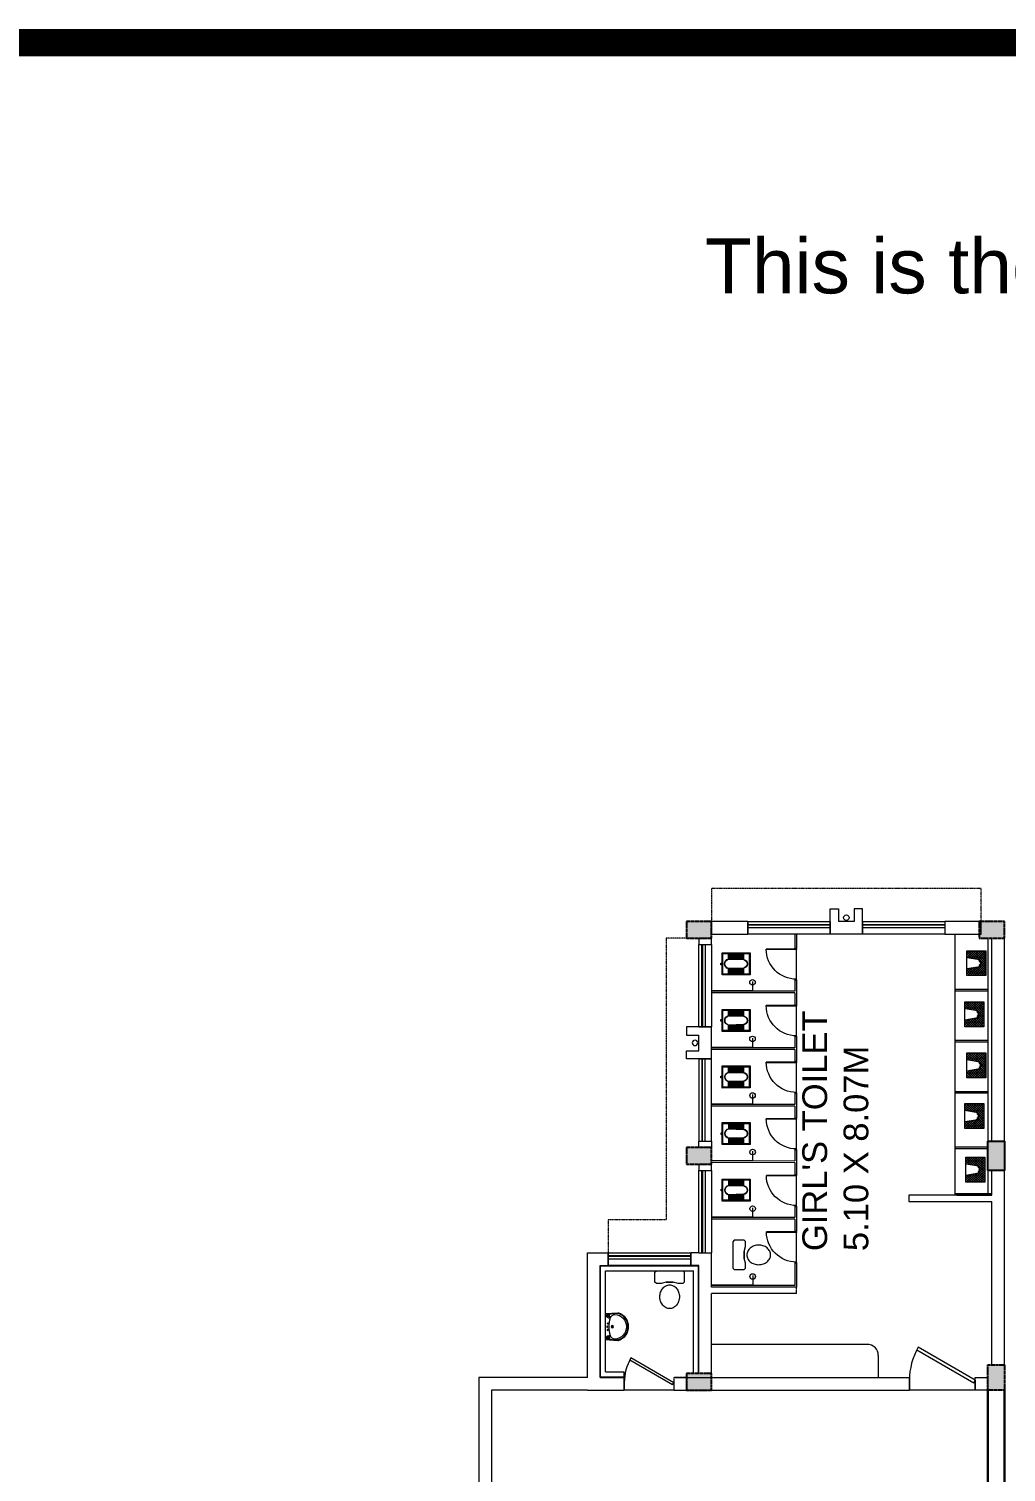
# Model space of a CAD drawing. Header units: inches. Extents: x 719368 to 6315912, y -2624014 to 446967.
# Drawn here: x 6043780 to 6061570, y -2136711 to -2110434 of the extents above; entities that cross this region are included whole.
import ezdxf
from ezdxf.lldxf.tags import DXFTag

# ---------------------------------------------------------------- set-up
doc = ezdxf.new("R2010")
doc.units = ezdxf.units.IN
doc.header["$LTSCALE"] = 20
doc.header["$MEASUREMENT"] = 0
doc.linetypes.add('CENTER2', pattern=[1.125, 0.75, -0.125, 0.125, -0.125])
doc.linetypes.add('DASHED2', pattern=[0.375, 0.25, -0.125])
doc.layers.get('0').update_dxf_attribs({"color": 51, "lineweight": 30})
for name, color, linetype, lineweight in [('COL HATCH', 254, 'Continuous', 5), ('COLUMN', 2, 'Continuous', 25), ('CUBICAL TOILET', 160, 'Continuous', 9), ('DOOR', 43, 'Continuous', 13), ('FIXTURE', 15, 'DASHDOT', 9), ('PROJ.', 30, 'DASHED2', 13), ('Railing', 34, 'Continuous', 20), ('Text', 7, 'Continuous', 15), ('Ventilator', 6, 'DASHED', 20), ('WALL', 1, 'Continuous', 18), ('Window-Wall', 7, 'Continuous', 20)]:
    doc.layers.add(name, color=color, linetype=linetype, lineweight=lineweight)
doc.layers.add('expension joint', color=248, linetype='Continuous')
doc.styles.add('BOLD', font='arial.ttf')
doc.styles.add('L120', font='simplex.shx', dxfattribs={"height": 1})
tags = doc.linetypes.add('DASHDOT', pattern=[1, 0.5, -0.25, 0, -0.25]).pattern_tags.tags
tags[10:11] = [DXFTag(74, 4), DXFTag(75, 0), DXFTag(340, '0'), DXFTag(46, 1.0), DXFTag(50, 0.0), DXFTag(44, 0.0), DXFTag(45, 0.0)]
tags[8:9] = [DXFTag(74, 4), DXFTag(75, 0), DXFTag(340, '0'), DXFTag(46, 1.0), DXFTag(50, 0.0), DXFTag(44, 0.0), DXFTag(45, 0.0)]
tags[6:7] = [DXFTag(74, 4), DXFTag(75, 0), DXFTag(340, '0'), DXFTag(46, 1.0), DXFTag(50, 0.0), DXFTag(44, 0.0), DXFTag(45, 0.0)]
tags[4:5] = [DXFTag(74, 4), DXFTag(75, 0), DXFTag(340, '0'), DXFTag(46, 1.0), DXFTag(50, 0.0), DXFTag(44, 0.0), DXFTag(45, 0.0)]
tags = doc.linetypes.add('DASHED', pattern=[0.75, 0.5, -0.25]).pattern_tags.tags
tags[6:7] = [DXFTag(74, 4), DXFTag(75, 0), DXFTag(340, '0'), DXFTag(46, 1.0), DXFTag(50, 0.0), DXFTag(44, 0.0), DXFTag(45, 0.0)]
tags[4:5] = [DXFTag(74, 4), DXFTag(75, 0), DXFTag(340, '0'), DXFTag(46, 1.0), DXFTag(50, 0.0), DXFTag(44, 0.0), DXFTag(45, 0.0)]

# ---------------------------------------------------------------- blocks, each defined once
blk = doc.blocks.new('*U81')
for p, q in [((0, 0), (0, 6)), ((40, 0), (40, 6))]:
    blk.add_line(p, q)
blk.add_lwpolyline([(0, 0), (34.64, -20), (35.52, -18.48), (0.88, 1.52)], close=True)
blk.add_arc((0, 0), 40, 330, 360)
blk = doc.blocks.new('New Doors')
at = {"layer": 'DOOR'}
blk.add_line((0, 0.18), (1.199, 0.18), dxfattribs=at)
at = {"layer": 'DOOR', "xscale": 0.0299845412869386, "yscale": 0.0299845412869386, "zscale": 0.0299845412869386}
blk.add_blockref('*U81', (0, 0), dxfattribs=at)
blk = doc.blocks.new('New Shaft')
at = {"layer": 'FIXTURE'}
blk.add_circle((0.327, -0.302), 0.05, dxfattribs=at)
at = {"layer": 'WALL'}
for p, q in [((0.035, 0), (0.62, 0)), ((0.035, 0), (0.035, -0.46)), ((0.185, -0.46), (0.185, -0.23)), ((0.185, -0.23), (0.47, -0.23)), ((0.47, -0.46), (0.47, -0.23)), ((0.62, 0), (0.62, -0.46)), ((0.035, -0.46), (0.185, -0.46)), ((0.62, -0.46), (0.47, -0.46))]:
    blk.add_line(p, q, dxfattribs=at)
blk = doc.blocks.new('VENTILATOR')
at = {"layer": 'Ventilator', "ltscale": 0.02}
for p, q in [((-0.18, -1.5), (-0.18, 0)), ((-0.165, 0), (-0.165, -1.5))]:
    blk.add_line(p, q, dxfattribs=at)
at = {"layer": 'Window-Wall'}
for p, q in [((-0.23, 0), (0, 0)), ((-0.23, -1.5), (-0.23, 0)), ((-0.115, 0), (-0.115, -1.5)), ((0, 0), (0, -1.5)), ((-0.23, -1.5), (0, -1.5))]:
    blk.add_line(p, q, dxfattribs=at)
blk = doc.blocks.new('RH 1200')
for p, q in [((21, 0), (21, 43.3)), ((21.7, 0), (21.7, 43.3)), ((-21.7, 0), (21.7, 0)), ((21.7, 0), (21, 0))]:
    blk.add_line(p, q)
at = {"extrusion": (0, 0, -1)}
blk.add_ellipse((21.7, 0), major_axis=(-30.6, 30.6), ratio=1, start_param=5.497787, end_param=7.068583, dxfattribs=at)
blk = doc.blocks.new('GHH')
at = {"layer": 'DOOR', "ltscale": 20}
blk.add_line((3289.697, -299.103), (3289.697, -299.853), dxfattribs=at)
at = {"layer": 'DOOR', "ltscale": 20, "xscale": 0.015874999996413, "yscale": 0.015874999996413, "zscale": 0.015874999996413, "rotation": 270}
blk.add_blockref('RH 1200', (3289.697, -299.479), dxfattribs=at)
blk = doc.blocks.new('RSA CL6')
for p, q in [((5.5, 3.5), (5.5, 7.3)), ((5.9, 3.5), (5.9, 7.3)), ((6.3, 3.5), (6.3, 7.3)), ((6.7, 3.4), (6.7, 7.3)), ((7.1, 3.4), (7.1, 7.3)), ((7.5, 3.4), (7.5, 7.3)), ((7.9, 3.4), (7.9, 7.3)), ((8.3, 3.4), (8.3, 7.3)), ((8.7, 3.4), (8.7, 7.3)), ((9.1, 3.4), (9.1, 7.3)), ((9.4, 3.4), (9.4, 7.3)), ((9.8, 3.4), (9.8, 7.3)), ((10.2, 3.4), (10.2, 7.3)), ((10.6, 3.4), (10.6, 7.3)), ((11, 3.3), (11, 7.3)), ((11.4, 3.3), (11.4, 7.3)), ((11.8, 3.3), (11.8, 7.3)), ((12.2, 3.3), (12.2, 7.3)), ((12.6, 3.3), (12.6, 7.3)), ((13, 3.3), (13, 7.3)), ((13.4, 3.3), (13.4, 7.3)), ((13.8, 3.3), (13.8, 7.3)), ((14.2, 3.3), (14.2, 7.3)), ((14.6, 3.3), (14.6, 7.3)), ((15, 3.2), (15, 7.3)), ((15.4, 3.2), (15.4, 7.3)), ((15.7, 3.2), (15.7, 7.3)), ((16.1, 3.2), (16.1, 7.3)), ((16.1, 7.3), (16.1, 3.2)), ((5.5, -7.3), (5.5, -3.5)), ((5.9, -7.3), (5.9, -3.5)), ((6.3, -7.3), (6.3, -3.4)), ((6.7, -7.3), (6.7, -3.4)), ((7.1, -7.3), (7.1, -3.4)), ((7.5, -7.3), (7.5, -3.4)), ((7.9, -7.3), (7.9, -3.4)), ((8.3, -7.3), (8.3, -3.4)), ((8.7, -7.3), (8.7, -3.4)), ((9.1, -7.3), (9.1, -3.4)), ((9.4, -7.3), (9.4, -3.4)), ((9.8, -7.3), (9.8, -3.3)), ((10.2, -7.3), (10.2, -3.3)), ((10.6, -7.3), (10.6, -3.3)), ((11, -7.3), (11, -3.3)), ((11.4, -7.3), (11.4, -3.3)), ((11.8, -7.3), (11.8, -3.3)), ((12.2, -7.3), (12.2, -3.3)), ((12.6, -7.3), (12.6, -3.3)), ((13, -7.3), (13, -3.3)), ((13.4, -7.3), (13.4, -3.2)), ((13.8, -7.3), (13.8, -3.2)), ((14.2, -7.3), (14.2, -3.2)), ((14.6, -7.3), (14.6, -3.2)), ((15, -7.3), (15, -3.2)), ((15.4, -7.3), (15.4, -3.2)), ((15.7, -7.3), (15.7, -3.2)), ((16.1, -3.2), (16.1, -7.3)), ((16.1, -7.3), (16.1, -3.2))]:
    blk.add_line(p, q)
blk.add_lwpolyline([(0.8, -0.6), (0, -0.6), (0, 0.6), (0.8, 0.6)])
for points in [[(0.8, 7.9), (20.9, 7.9), (20.9, -7.9), (0.8, -7.9)], [(1.4, 7.3), (20.3, 7.3), (20.3, -7.3), (1.4, -7.3)]]:
    blk.add_lwpolyline(points, close=True)
for points in [[(5.5, 3.5), (16.1, 3.2, -0.899983), (16.1, -3.2), (5.5, -3.5, -0.799392)], [(5.5, 3.3), (16.1, 3, -0.897689), (16.1, -3), (5.6, -3.3, -0.793494), (5.5, 3.3)]]:
    blk.add_lwpolyline(points, format="xyb", close=True)
blk = doc.blocks.new('ENGLISH SHEET')
at = {"layer": 'FIXTURE'}
for p, q in [((4663.798, 251.204), (4663.773, 251.179)), ((4663.773, 251.179), (4663.773, 250.696)), ((4663.976, 251.204), (4663.798, 251.204)), ((4664.002, 251.179), (4663.976, 251.204)), ((4663.976, 251.001), (4664.002, 251.09)), ((4663.976, 250.874), (4663.976, 251.001)), ((4663.976, 251.001), (4663.976, 250.874)), ((4664.002, 251.09), (4664.002, 251.179)), ((4663.773, 250.696), (4663.798, 250.67)), ((4664.002, 250.785), (4663.976, 250.874)), ((4663.976, 250.67), (4664.002, 250.696)), ((4664.002, 250.696), (4664.002, 250.785)), ((4663.798, 250.67), (4663.976, 250.67))]:
    blk.add_line(p, q, dxfattribs=at)
blk.add_lwpolyline([(4664.459, 250.937, 0.117036), (4664.443, 251.003, 0.104338), (4664.396, 251.063, 0.09029), (4664.321, 251.105, 0.09898), (4664.243, 251.115, 0.08237), (4664.159, 251.101, 0.09029), (4664.09, 251.063, 0.104338), (4664.043, 251.003, 0.117036), (4664.027, 250.937, 0.117036), (4664.043, 250.871, 0.104338), (4664.09, 250.811, 0.09029), (4664.159, 250.773, 0.08237), (4664.243, 250.759, 0.08237), (4664.327, 250.773, 0.09029), (4664.396, 250.811, 0.104338), (4664.443, 250.871, 0.117036)], format="xyb", close=True, dxfattribs=at)
blk = doc.blocks.new('RSA BASIN 9')
for points in [[(-0.1, -16.2, 0.340881), (10, -9, 0.074195), (10.1, -8.9), (9.5, 0), (-9.5, 0), (-10, -8.8, 0.082611), (-10, -9.2, 0.330812), (-0.1, -16.2)], [(0, -15, 0.391482), (8.9, -6.7, 0.252869), (6.5, -3.5, 0.087242), (0, -2.5, 0.079484), (-6.5, -3.5, 0.2542), (-8.8, -6.7, 0.39026), (0, -15)], [(-8.6, -2, -0.907437), (-8.4, -1.8), (-7.5, -2.6, -0.907437), (-7.6, -2.7)], [(-8.2, -1.6, -0.907437), (-8.1, -1.5), (-7.1, -2.3, -0.907437), (-7.3, -2.4)], [(-7.8, -1.3, -0.907437), (-7.7, -1.2), (-6.8, -1.9, -0.907437), (-6.9, -2.1)], [(7.8, -1.3, 0.907437), (7.7, -1.2), (6.8, -1.9, 0.907437), (6.9, -2.1)], [(8.2, -1.6, 0.907437), (8.1, -1.5), (7.1, -2.3, 0.907437), (7.3, -2.4)], [(8.6, -2, 0.907437), (8.4, -1.8), (7.5, -2.6, 0.907437), (7.6, -2.7)]]:
    blk.add_lwpolyline(points, format="xyb", close=True)
for points in [[(-5.9, -3.3), (-6.2, -3, -0.183787), (-6.2, -2.7, 0.126662), (-6.2, -2.4), (-6.6, -1.4, 0.35453), (-7.1, -1), (-8.7, -1, 0.414214), (-9.1, -1.4), (-9.6, -9.1, 0.329849), (-0.1, -15.8, 0.338736), (9.6, -8.9, 0.075632), (9.7, -8.8), (9.1, -1.4, 0.414214), (8.7, -1), (7.1, -1, 0.35453), (6.6, -1.4), (6.2, -2.4, 0.126662), (6.2, -2.7, -0.183787), (6.2, -3), (5.9, -3.3)], [(-6.2, -3.4), (-6.2, -3.3, 0.220542), (-6.5, -3.1), (-8.7, -2.8, -0.361119), (-9.2, -2.3)], [(6.2, -3.4), (6.2, -3.3, -0.220542), (6.5, -3.1), (8.7, -2.8, 0.358803), (9.2, -2.3, 0.358803)]]:
    blk.add_lwpolyline(points, format="xyb")
for centre, radius in [((-2.3, -1.6), 0.399), ((0, -4.8), 0.771), ((0, -4.8), 0.602), ((0, -1.2), 0.399), ((2.3, -1.5), 0.399)]:
    blk.add_circle(centre, radius)
blk = doc.blocks.new('*X5')
at = {"color": 0}
for p, q in [((705, 323), (943, 561)), ((705, 365), (900, 561)), ((705, 408), (858, 561)), ((705, 450), (815, 561)), ((705, 493), (773, 561)), ((705, 535), (730, 561)), ((848, 383), (705, 526)), ((854, 419), (712, 561)), ((866, 449), (755, 561)), ((888, 469), (797, 561)), ((921, 479), (839, 561)), ((1145, 298), (882, 561)), ((899, 474), (985, 561)), ((1145, 340), (924, 561)), ((944, 477), (1027, 561)), ((1145, 383), (967, 561)), ((971, 462), (1070, 561)), ((990, 438), (1112, 561)), ((998, 404), (1145, 551)), ((1145, 425), (1009, 561)), ((1145, 467), (1051, 561)), ((1145, 510), (1094, 561)), ((1145, 552), (1136, 561)), ((842, 346), (705, 483)), ((835, 310), (705, 441)), ((705, 280), (858, 434)), ((829, 274), (705, 398)), ((705, 238), (847, 381)), ((823, 237), (705, 356)), ((798, 221), (705, 314)), ((755, 221), (705, 271)), ((730, 221), (839, 330)), ((772, 221), (830, 279)), ((1145, 255), (999, 401)), ((1004, 368), (1145, 508)), ((1137, 221), (1007, 350)), ((1011, 332), (1145, 466)), ((1095, 221), (1016, 299)), ((1017, 295), (1145, 423)), ((1023, 259), (1145, 381)), ((1029, 223), (1145, 339)), ((1069, 221), (1145, 296)), ((713, 221), (705, 229)), ((815, 221), (822, 228)), ((1052, 221), (1024, 248)), ((1112, 221), (1145, 254))]:
    blk.add_line(p, q, dxfattribs=at)
blk = doc.blocks.new('RSA CL7')
blk.add_lwpolyline([(8.9, 0), (-8.9, 0), (-8.9, -13.8), (-3.9, -13.8), (3.9, -13.8), (8.9, -13.8)], close=True)
blk.add_lwpolyline([(-4.1, -13.6), (-2.8, -5.7, -0.835943), (2.8, -5.8), (4.1, -13.6), (8.7, -13.6), (8.7, -0.2), (-8.7, -0.2), (-8.7, -13.6)], format="xyb", close=True)
blk.add_lwpolyline([(-3.9, -13.8), (-2.6, -5.8, -0.835548), (2.6, -5.8), (3.9, -13.8)], format="xyb")
for centre, start, end in [((-1.4, -4.1), 207.2135, 40.9564), ((0, -3.6), 185.8999, 355.8249), ((1.5, -4.1), 140.9962, 329.3468)]:
    blk.add_arc(centre, 0.493, start, end)
at = {"xscale": 0.0393714285714286, "yscale": 0.0393714285714286, "zscale": 0.0393714285714286}
blk.add_blockref('*X5', (-36.4, -22.3), dxfattribs=at)

msp = doc.modelspace()

# ---------------------------------------------------------------- hatches: boundary and pattern name
at = {"layer": 'COL HATCH', "linetype": 'CENTER2'}
h = msp.add_hatch(color=3, dxfattribs=at)
h.dxf.hatch_style = 1
h.paths.add_polyline_path([(6056209.0474, -2126987.7284), (6056209.0474, -2126687.7284), (6055749.0474, -2126687.7284), (6055749.0474, -2126987.7284)])
h = msp.add_hatch(color=3, dxfattribs=at)
h.dxf.hatch_style = 1
h.paths.add_polyline_path([(6061538.9477, -2126987.691), (6061538.9477, -2126687.691), (6061078.9477, -2126687.691), (6061078.9477, -2126987.691)])
h = msp.add_hatch(color=3, dxfattribs=at)
h.dxf.hatch_style = 1
h.paths.add_polyline_path([(6056209.0474, -2131102.7284), (6056209.0474, -2130802.7284), (6055749.0474, -2130802.7284), (6055749.0474, -2131102.7284)])
at = {"layer": 'COL HATCH'}
h = msp.add_hatch(color=3, dxfattribs=at)
h.dxf.hatch_style = 1
h.paths.add_polyline_path([(6061538.9477, -2131217.691), (6061238.9477, -2131217.691), (6061238.9477, -2130687.691), (6061538.9477, -2130687.691)])
at = {"layer": 'COL HATCH', "linetype": 'CENTER2'}
h = msp.add_hatch(color=3, dxfattribs=at)
h.dxf.hatch_style = 1
h.paths.add_polyline_path([(6061238.9477, -2134757.691), (6061538.9477, -2134757.691), (6061538.9477, -2135217.691), (6061238.9477, -2135217.691)])
h = msp.add_hatch(color=3, dxfattribs=at)
h.dxf.hatch_style = 1
h.paths.add_polyline_path([(6056209.0474, -2135217.7284), (6056209.0474, -2134917.7284), (6055749.0474, -2134917.7284), (6055749.0474, -2135217.7284)])

# ---------------------------------------------------------------- linework, layer by layer
at = {"color": 0}
for p, q in [((6061238.9477, -2135217.691), (6061238.9477, -2138567.691)), ((6061538.9477, -2135217.691), (6061538.9477, -2138567.691))]:
    msp.add_line(p, q, dxfattribs=at)
at = {"color": 2, "const_width": 500}
msp.add_lwpolyline([(6163985.6268, -2162738.4634), (5919146.0467, -2162738.4634), (5919146.0467, -2110683.5862), (6163985.6268, -2110683.5862)], close=True, dxfattribs=at)
at = {"layer": 'COLUMN', "color": 3}
for p, q in [((6061238.9477, -2131217.691), (6061238.9477, -2130687.691)), ((6061238.9477, -2130687.691), (6061538.9477, -2130687.691)), ((6061538.9477, -2130687.691), (6061538.9477, -2131217.691)), ((6061538.9477, -2131217.691), (6061238.9477, -2131217.691))]:
    msp.add_line(p, q, dxfattribs=at)
at = {"layer": 'COLUMN', "color": 3, "linetype": 'CENTER2'}
for points in [[(6056209.0474, -2126987.7284), (6056209.0474, -2126687.7284), (6055749.0474, -2126687.7284), (6055749.0474, -2126987.7284), (6056209.0474, -2126987.7284)], [(6061538.9477, -2126987.691), (6061538.9477, -2126687.691), (6061078.9477, -2126687.691), (6061078.9477, -2126987.691), (6061538.9477, -2126987.691)], [(6056209.0474, -2131102.7284), (6056209.0474, -2130802.7284), (6055749.0474, -2130802.7284), (6055749.0474, -2131102.7284), (6056209.0474, -2131102.7284)], [(6061238.9477, -2134757.691), (6061538.9477, -2134757.691), (6061538.9477, -2135217.691), (6061238.9477, -2135217.691), (6061238.9477, -2134757.691)], [(6056209.0474, -2135217.7284), (6056209.0474, -2134917.7284), (6055749.0474, -2134917.7284), (6055749.0474, -2135217.7284), (6056209.0474, -2135217.7284)]]:
    msp.add_lwpolyline(points, dxfattribs=at)
at = {"layer": 'CUBICAL TOILET'}
for p, q in [((6057722.38, -2126920.7052), (6057722.5457, -2127176.415)), ((6057752.38, -2126920.6858), (6057752.5457, -2127176.3956)), ((6057722.5457, -2127176.415), (6057752.5457, -2127176.3956)), ((6057752.9148, -2127746.0282), (6057722.9148, -2127746.0477)), ((6057722.9148, -2127746.0477), (6057723.0507, -2127955.705)), ((6057752.9148, -2127746.0282), (6057753.0701, -2127985.6855)), ((6057723.0507, -2127955.705), (6056203.051, -2127956.6899)), ((6057723.0701, -2127985.705), (6056203.0704, -2127986.6899)), ((6057723.0701, -2127985.705), (6057723.2131, -2128206.4148)), ((6057723.2131, -2128206.4148), (6057753.2131, -2128206.3954)), ((6057753.0701, -2127985.6855), (6057753.2131, -2128206.3954)), ((6057723.7181, -2128985.7048), (6056209.0474, -2128986.6862)), ((6057753.5822, -2128776.028), (6057723.5823, -2128776.0474)), ((6057723.5823, -2128776.0474), (6057723.7181, -2128985.7048)), ((6057753.5822, -2128776.028), (6057753.7375, -2129015.6853)), ((6057723.7375, -2129015.7048), (6056209.0474, -2129016.6862)), ((6057723.7375, -2129015.7048), (6057723.8806, -2129236.4146)), ((6057723.8806, -2129236.4146), (6057753.8806, -2129236.3951)), ((6057753.7375, -2129015.6853), (6057753.8806, -2129236.3951)), ((6057724.3855, -2130015.7046), (6056204.3858, -2130016.6895)), ((6057724.405, -2130045.7045), (6056204.4053, -2130046.6895)), ((6057754.2497, -2129806.0278), (6057724.2497, -2129806.0472)), ((6057724.2497, -2129806.0472), (6057724.3855, -2130015.7046)), ((6057724.405, -2130045.7045), (6057724.548, -2130266.4144)), ((6057754.2497, -2129806.0278), (6057754.405, -2130045.6851)), ((6057754.405, -2130045.6851), (6057754.548, -2130266.3949)), ((6057724.548, -2130266.4144), (6057754.548, -2130266.3949)), ((6057754.9171, -2130836.0276), (6057724.9171, -2130836.047)), ((6057724.9171, -2130836.047), (6057725.0529, -2131045.7043)), ((6057754.9171, -2130836.0276), (6057755.0724, -2131075.6849)), ((6057725.0529, -2131045.7043), (6056208.7914, -2131046.6868)), ((6057725.0724, -2131075.7043), (6056208.8109, -2131076.6868)), ((6057725.0724, -2131075.7043), (6057725.2154, -2131296.4141)), ((6057755.0724, -2131075.6849), (6057755.2154, -2131296.3947)), ((6057725.2154, -2131296.4141), (6057755.2154, -2131296.3947)), ((6057755.5845, -2131866.0274), (6057725.5845, -2131866.0468)), ((6057725.5845, -2131866.0468), (6057725.7203, -2132075.7041)), ((6057755.5845, -2131866.0274), (6057755.7398, -2132105.6847)), ((6057725.7203, -2132075.7041), (6056205.7207, -2132076.689)), ((6057725.7398, -2132105.7041), (6056205.7401, -2132106.689)), ((6057725.7398, -2132105.7041), (6057725.8828, -2132326.4139)), ((6057755.7398, -2132105.6847), (6057755.8828, -2132326.3945)), ((6057725.8828, -2132326.4139), (6057755.8828, -2132326.3945)), ((6057756.2519, -2132896.0271), (6057726.2519, -2132896.0466)), ((6057726.2519, -2132896.0466), (6057726.5206, -2133310.7039)), ((6057756.2519, -2132896.0271), (6057756.54, -2133340.6844)), ((6057726.5206, -2133310.7039), (6056206.5209, -2133311.6888)), ((6057756.54, -2133340.6844), (6056208.8387, -2133341.6873))]:
    msp.add_line(p, q, dxfattribs=at)
at = {"layer": 'expension joint'}
msp.add_line((6061538.9477, -2135217.691), (6061538.9477, -2138567.691), dxfattribs=at)
at = {"layer": 'FIXTURE'}
for p, q in [((6060638.9477, -2126917.8847), (6060638.9477, -2131667.8847)), ((6061238.9477, -2126987.8847), (6061238.9477, -2130687.691)), ((6060637.8893, -2127917.8847), (6061237.8893, -2127917.8847)), ((6060637.8893, -2127947.8847), (6061237.8893, -2127947.8847)), ((6060638.9477, -2128847.8847), (6061238.9477, -2128847.8847)), ((6060638.9477, -2128877.8847), (6061238.9477, -2128877.8847)), ((6060638.5949, -2129777.8847), (6061238.5949, -2129777.8847)), ((6060638.5949, -2129807.8847), (6061238.5949, -2129807.8847)), ((6060638.6466, -2130787.712), (6061237.9129, -2130787.712)), ((6060638.6466, -2130817.712), (6061238.9477, -2130817.712)), ((6061274.0485, -2130787.712), (6061274.7822, -2130787.712)), ((6061238.9477, -2131217.691), (6061238.9477, -2131637.8847)), ((6060638.5949, -2131637.8847), (6061308.9477, -2131637.8847)), ((6060675.0832, -2131667.8847), (6061308.9477, -2131667.8847)), ((6059039.8207, -2134385.331), (6056209.0474, -2134385.331)), ((6059243.6876, -2134585.164), (6059243.6702, -2134987.8595))]:
    msp.add_line(p, q, dxfattribs=at)
at = {"layer": 'FIXTURE', "ltscale": 0.05}
for p, q in [((6056203.043, -2127944.2644), (6056953.0428, -2127943.7784)), ((6056952.9354, -2127777.937), (6056953.0428, -2127943.7784)), ((6056209.0474, -2128974.2607), (6056953.7103, -2128973.7782)), ((6056953.6028, -2128807.9367), (6056953.7103, -2128973.7782)), ((6056204.3778, -2130004.2639), (6056954.3777, -2130003.7779)), ((6056954.2702, -2129837.9365), (6056954.3777, -2130003.7779)), ((6056208.7834, -2131034.2613), (6056955.0451, -2131033.7777)), ((6056954.9376, -2130867.9363), (6056955.0451, -2131033.7777)), ((6056205.7126, -2132064.2635), (6056955.7125, -2132063.7775)), ((6056955.605, -2131897.9361), (6056955.7125, -2132063.7775)), ((6056956.4053, -2133132.9358), (6056956.5127, -2133298.7772)), ((6056206.5129, -2133299.2632), (6056956.5127, -2133298.7772))]:
    msp.add_line(p, q, dxfattribs=at)
for centre in [(6056952.9456, -2127793.7784), (6056953.6131, -2128823.7782), (6056954.2805, -2129853.778), (6056954.9479, -2130883.7778), (6056955.6153, -2131913.7775), (6056956.4155, -2133148.7773)]:
    msp.add_circle(centre, 50, dxfattribs=at)
at = {"layer": 'FIXTURE'}
msp.add_arc((6059043.6876, -2134585.2936), 200, 0.03712623, 91.10787028, dxfattribs=at)
at = {"layer": 'PROJ.'}
for p, q in [((6061113.9476, -2126087.7364), (6056209.0474, -2126087.7364)), ((6056209.0474, -2126087.7364), (6056209.0474, -2126687.7364)), ((6061113.9476, -2126687.7364), (6061113.9476, -2126087.7364)), ((6055379.0474, -2126987.7284), (6055379.0474, -2132117.7283)), ((6055379.0474, -2132117.7283), (6054328.5911, -2132117.7283)), ((6054328.5911, -2132117.7283), (6054328.5911, -2132717.7283))]:
    msp.add_line(p, q, dxfattribs=at)
at = {"layer": 'PROJ.', "ltscale": 0.05}
msp.add_line((6055979.0474, -2126987.7284), (6055379.0474, -2126987.7284), dxfattribs=at)
at = {"layer": 'Railing'}
for p, q in [((6054188.1347, -2134977.7284), (6054188.1347, -2132957.7283)), ((6054188.1347, -2132957.7283), (6055969.0474, -2132957.7283)), ((6054278.1347, -2134887.7284), (6054278.1347, -2133047.7283)), ((6054278.1347, -2133047.7283), (6055879.0474, -2133047.7283)), ((6055879.0474, -2134917.7284), (6055879.0474, -2133047.7283)), ((6055969.0474, -2134917.7284), (6055969.0474, -2132957.7283)), ((6054188.1347, -2134977.7284), (6054619.0474, -2134977.7284)), ((6054278.1347, -2134887.7284), (6054619.0474, -2134887.7284)), ((6054619.0474, -2134977.7284), (6054619.0474, -2134887.7284))]:
    msp.add_line(p, q, dxfattribs=at)
at = {"layer": 'WALL'}
for p, q in [((6061308.9477, -2130687.691), (6061308.9477, -2126987.691)), ((6061538.9477, -2130697.1345), (6061538.9477, -2126987.691)), ((6061308.9477, -2131667.8847), (6061308.9477, -2131217.691)), ((6061538.9477, -2134757.691), (6061538.9477, -2131217.691)), ((6061308.9477, -2134757.691), (6061308.9477, -2131782.8846)), ((6053948.1347, -2134987.7284), (6053948.1347, -2132717.7283)), ((6053948.1347, -2132717.7283), (6054328.5911, -2132717.7283)), ((6054328.5911, -2132947.7283), (6054328.5911, -2132717.7283)), ((6055979.0474, -2132717.7283), (6055828.5911, -2132717.7283)), ((6055828.5911, -2132947.7283), (6055828.5911, -2132717.7283)), ((6055979.0474, -2132717.7283), (6056209.0474, -2132717.7283)), ((6056209.0474, -2133341.6872), (6056209.0474, -2132717.7283)), ((6054178.1347, -2134987.7284), (6054178.1347, -2132947.7283)), ((6054178.1347, -2132947.7283), (6054328.5911, -2132947.7283)), ((6055979.0474, -2132947.7283), (6055828.5911, -2132947.7283)), ((6055979.0474, -2134917.7284), (6055979.0474, -2132947.7283)), ((6057756.54, -2133340.6844), (6056208.8386, -2133340.6818)), ((6057756.4655, -2133455.6844), (6056208.8397, -2133455.6844)), ((6056209.0474, -2134917.7284), (6056209.0474, -2133455.6844)), ((6053948.1347, -2134987.7284), (6051972.2555, -2134987.7284)), ((6051972.2555, -2134987.7284), (6051972.2555, -2138567.6455)), ((6054178.1347, -2134987.7284), (6054619.0474, -2134987.7284)), ((6054619.0474, -2135217.7284), (6054619.0474, -2134987.7284)), ((6055519.0474, -2134987.691), (6059809.5759, -2134987.8838)), ((6059809.566, -2135217.8838), (6059809.5759, -2134987.8838)), ((6053948.1347, -2135217.7284), (6052202.2555, -2135217.7284)), ((6052202.2555, -2135217.7284), (6052202.2555, -2138567.6455)), ((6053948.1347, -2135217.7284), (6053948.1347, -2135217.6204)), ((6053948.1347, -2135217.7284), (6054619.0474, -2135217.7284)), ((6055519.037, -2135217.691), (6059809.566, -2135217.8838))]:
    msp.add_line(p, q, dxfattribs=at)
at = {"layer": 'WALL', "linetype": 'CENTER2'}
msp.add_line((6057756.4655, -2133455.6844), (6057756.54, -2133340.6844), dxfattribs=at)
at = {"layer": 'WALL'}
for points in [[(6056868.9975, -2126917.7137), (6056868.9975, -2126687.7284), (6056209.0474, -2126687.7284), (6056209.0474, -2126917.7284), (6056868.9975, -2126917.7137)], [(6061113.9476, -2126917.7137), (6061113.9476, -2126687.7137), (6060453.9975, -2126687.7137), (6060453.9975, -2126917.7137), (6061113.9476, -2126917.7137)], [(6055979.0474, -2127102.7284), (6056209.0474, -2127102.7284), (6056209.0474, -2126987.7284), (6055979.0474, -2126987.7284), (6055979.0474, -2127102.7284)], [(6055979.0474, -2130687.7284), (6056209.0474, -2130687.7284), (6056209.0474, -2130802.7284), (6055979.0474, -2130802.7284), (6055979.0474, -2130687.7284)], [(6055979.0474, -2131217.7283), (6056209.0474, -2131217.7283), (6056209.0474, -2131102.7283), (6055979.0474, -2131102.7283), (6055979.0474, -2131217.7283)], [(6061308.9477, -2131667.8847), (6059797.3829, -2131667.8847), (6059797.3829, -2131782.8846), (6061308.9477, -2131782.8846)], [(6061238.9477, -2135217.691), (6061008.9477, -2135217.691), (6061008.9477, -2134987.691), (6061238.9477, -2134987.691), (6061238.9477, -2135217.691)]]:
    msp.add_lwpolyline(points, dxfattribs=at)
at = {"layer": 'WALL', "linetype": 'CENTER2'}
msp.add_lwpolyline([(6055749.0474, -2134987.7284), (6055519.0474, -2134987.7284), (6055519.0474, -2135217.7284), (6055749.0474, -2135217.7284)], close=True, dxfattribs=at)

# ---------------------------------------------------------------- block references
at = {"layer": 'DOOR', "xscale": 800.0000001369991, "yscale": 800.0000001373701, "zscale": 800.0000001374484, "rotation": 180.0357276932938}
for p in [(8689659.0345, -2365405.2092), (8689659.7019, -2366435.209), (8689660.3693, -2367465.2088), (8689661.0368, -2368495.2085), (8689661.7042, -2369525.2083), (8689662.3716, -2370555.2081)]:
    msp.add_blockref('GHH', p, dxfattribs=at)
at = {"layer": 'FIXTURE', "extrusion": (0, 0, -1)}
for name, p, xscale, yscale, zscale, rotation in [('RSA CL6', (-6056377.7234, -2127456.5766), -25.3999999962637, 25.39999999571592, -25.39999999589984, 359.9628737659344), ('RSA CL6', (-6056378.3908, -2128486.5764), -25.3999999962637, 25.39999999571592, -25.39999999589984, 359.9628737659344), ('RSA CL6', (-6056379.0583, -2129516.5762), -25.3999999962637, 25.39999999571592, -25.39999999589984, 359.9628737659344), ('RSA CL6', (-6056379.7257, -2130546.576), -25.3999999962637, 25.39999999571592, -25.39999999589984, 359.9628737659344), ('RSA CL6', (-6056380.3931, -2131576.5758), -25.3999999962637, 25.39999999571592, -25.39999999589984, 359.9628737659344), ('ENGLISH SHEET', (-1393384.1817, -2393912.6678), -1000.000000000342, 1000, -1000, 359.8744537984114), ('ENGLISH SHEET', (-6306382.0173, 2530725.2993), 1000, 1000, -1000, 269.9999999999467)]:
    msp.add_blockref(name, p, dxfattribs=dict(at, xscale=xscale, yscale=yscale, zscale=zscale, rotation=rotation))
at = {"layer": 'FIXTURE', "xscale": -25.39999999478459, "yscale": 25.39999999478459, "zscale": 25.3999999948724, "rotation": 270}
for p in [(6061202.5817, -2127444.9951), (6061166.4462, -2128374.9947), (6061202.5817, -2129304.9942), (6061166.4462, -2130227.976), (6061184.9114, -2131202.9783)]:
    msp.add_blockref('RSA CL7', p, dxfattribs=at)
at = {"layer": 'FIXTURE', "ltscale": 10000, "extrusion": (0, 0, -1), "xscale": 25.43261667556474, "yscale": 25.43261667527258, "zscale": -25.43261667540689, "rotation": 269.9536036212669}
msp.add_blockref('RSA BASIN 9', (-6054278.1347, -2134063.4783), dxfattribs=at)
at = {"layer": 'WALL', "yscale": 1000, "zscale": 1000}
for name, p, xscale, rotation in [('New Shaft', (6058988.9975, -2126917.7137), 1000, 180), ('VENTILATOR', (6058368.9975, -2126917.7137), 1000, 270), ('VENTILATOR', (6060453.9975, -2126917.7137), 1000, 270), ('New Shaft', (6056209.0474, -2129222.7284), -1000, 270), ('VENTILATOR', (6056209.0474, -2130687.7284), -1000, 180), ('VENTILATOR', (6055828.5911, -2132947.7283), 1000, 270), ('New Doors', (6061008.9477, -2135037.9782), 1000, 180)]:
    msp.add_blockref(name, p, dxfattribs=dict(at, xscale=xscale, rotation=rotation))
at = {"layer": 'WALL', "xscale": 1000, "yscale": 1000, "zscale": 1000}
for p in [(6056209.0474, -2127102.7284), (6056209.0474, -2131217.7283)]:
    msp.add_blockref('VENTILATOR', p, dxfattribs=at)
at = {"layer": 'WALL', "linetype": 'CENTER2', "xscale": 750.3866670709103, "yscale": 750.3866670709103, "zscale": 750.3866670708703, "rotation": 180}
msp.add_blockref('New Doors', (6055519.0474, -2135082.7284), dxfattribs=at)

# ---------------------------------------------------------------- texts
at = {"color": 2, "insert": (6072314.2235, -2114067.3843), "char_height": 1000, "attachment_point": 5, "style": 'BOLD'}
msp.add_mtext('\\A1;Note:\\PThis is the latest Architectural Drawing as sent today ', dxfattribs=at)
at = {"layer": 'Text', "lineweight": 30, "insert": (6057860.909, -2132861.3567), "char_height": 450, "width": 9930.81553, "attachment_point": 1, "rotation": 90, "style": 'L120'}
msp.add_mtext("{\\fArial|b0|i0|c0|p34; GIRL'S TOILET\\P 5.10 X 8.07M}", dxfattribs=at)

doc.saveas('drawing.dxf')
